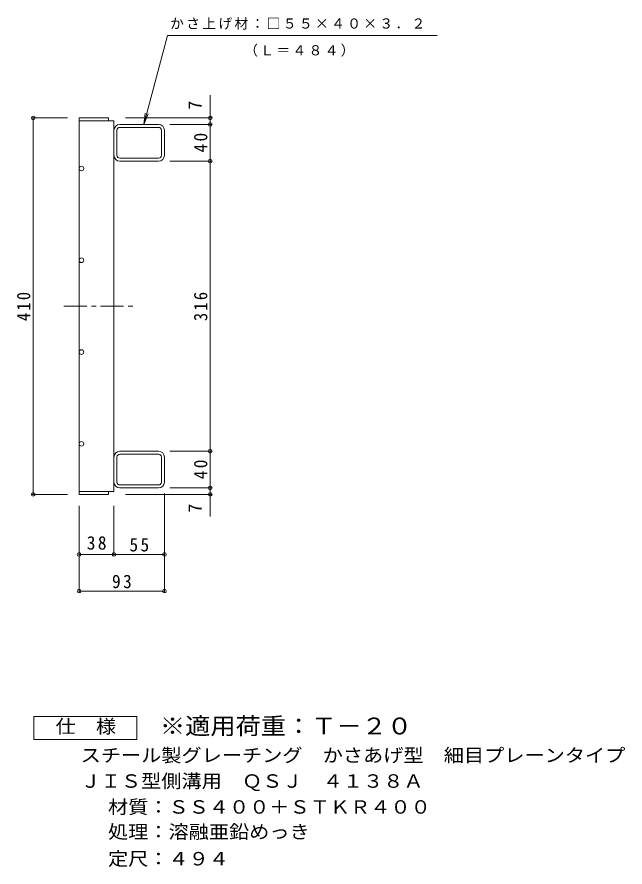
# Model space of a CAD drawing. Units: millimetres, scale not verified. Extents: x -711 to 892, y -689 to 483.
# Drawn here: x 229 to 892, y -504 to 422 of the extents above; entities that cross this region are included whole.
import ezdxf
from ezdxf.enums import TextEntityAlignment as Align

# ---------------------------------------------------------------- set-up
doc = ezdxf.new("R2010")
doc.units = ezdxf.units.MM
doc.header["$LTSCALE"] = 5
doc.header["$PDMODE"] = 32
doc.header["$PDSIZE"] = 4
doc.linetypes.add('CHAIN1', pattern=[8, 5, -1, 1, -1])
for name, color, linetype, lineweight in [('1-1_1-1ﾚｲﾔ', 2, 'Continuous', 9), ('1-2_1-2ﾚｲﾔ', 3, 'Continuous', 9), ('1-4_1-4ﾚｲﾔ', 7, 'Continuous', 9), ('1-5_1-5ﾚｲﾔ', 7, 'Continuous', 9), ('F-4_F-4ﾚｲﾔ', 2, 'Continuous', 9)]:
    doc.layers.add(name, color=color, linetype=linetype, lineweight=lineweight)
doc.layers.add('F-5_F-5ﾚｲﾔ', color=3, linetype='Continuous')
doc.styles.add('ＭＳ ゴシック', font='')
doc.styles.get('ＭＳ ゴシック').set_extended_font_data('MS Gothic')

msp = doc.modelspace()

# ---------------------------------------------------------------- linework, layer by layer
at = {"layer": '1-1_1-1ﾚｲﾔ'}
for p, q in [((337.902, 270.954), (337.902, 298.154)), ((383.302, 301.354), (341.102, 301.354)), ((383.302, 304.554), (341.103, 304.554)), ((386.502, 270.954), (386.502, 298.154)), ((389.702, 270.954), (389.702, 298.154)), ((341.103, 267.754), (383.302, 267.754)), ((383.302, 264.554), (341.103, 264.554)), ((383.302, -51.446), (341.103, -51.446)), ((341.103, -54.646), (383.302, -54.646)), ((337.902, -57.846), (337.902, -85.046)), ((386.502, -57.846), (386.502, -85.046)), ((389.702, -57.846), (389.702, -85.046)), ((383.302, -88.246), (341.102, -88.246)), ((383.302, -91.446), (341.103, -91.446))]:
    msp.add_line(p, q, dxfattribs=at)
for centre, radius, start, end in [((341.103, 298.154), 6.4, 90, 180), ((341.102, 298.154), 3.2, 90, 180), ((383.302, 298.154), 6.4, 0, 90), ((383.302, 298.154), 3.2, 0, 90), ((341.103, 270.954), 6.4, 180, 270), ((341.103, 270.954), 3.2, 180, 270), ((383.302, 270.954), 6.4, 270, 0), ((383.302, 270.954), 3.2, 270, 0), ((341.103, -57.846), 6.4, 90, 180), ((341.103, -57.846), 3.2, 90, 180), ((383.302, -57.846), 6.4, 0, 90), ((383.302, -57.846), 3.2, 0, 90), ((341.103, -85.046), 6.4, 180, 270), ((341.102, -85.046), 3.2, 180, 270), ((383.302, -85.046), 3.2, 270, 0), ((383.302, -85.046), 6.4, 270, 0)]:
    msp.add_arc(centre, radius, start, end, dxfattribs=at)
at = {"layer": '1-2_1-2ﾚｲﾔ'}
for p, q in [((296.703, 311.554), (296.703, -98.446)), ((296.703, -95.446), (334.703, -95.446)), ((296.703, -98.446), (328.703, -98.446)), ((328.703, -95.446), (328.703, -98.446))]:
    msp.add_line(p, q, dxfattribs=at)
at = {"layer": '1-2_1-2ﾚｲﾔ', "linetype": 'CHAIN1'}
msp.add_line((280.183, 106.554), (357.893, 106.554), dxfattribs=at)
at = {"layer": '1-2_1-2ﾚｲﾔ'}
for points in [[(296.703, 311.554), (328.703, 311.554), (328.703, 308.554)], [(296.703, 308.554), (334.703, 308.554), (334.703, -95.446)]]:
    msp.add_lwpolyline(points, dxfattribs=at)
for centre in [(299.203, 256.553), (299.203, 156.553), (299.203, 56.553), (299.203, -43.447)]:
    msp.add_circle(centre, 2.5, dxfattribs=at)
at = {"layer": '1-4_1-4ﾚｲﾔ'}
for p, q in [((439.702, -122.627), (439.702, 336.278)), ((284.203, 311.554), (245.203, 311.554)), ((246.703, -98.446), (246.703, 311.554)), ((347.203, 311.554), (441.202, 311.554)), ((395.802, 304.554), (441.202, 304.554)), ((395.802, 264.554), (441.202, 264.554)), ((395.802, -51.446), (441.202, -51.446)), ((395.802, -91.446), (441.202, -91.446)), ((284.203, -98.446), (245.203, -98.446)), ((347.203, -98.446), (441.202, -98.446)), ((389.702, -97.546), (389.702, -205.352)), ((296.703, -110.946), (296.703, -205.352)), ((334.703, -110.946), (334.703, -165.352)), ((296.703, -163.852), (389.702, -163.852)), ((296.703, -203.852), (389.702, -203.852))]:
    msp.add_line(p, q, dxfattribs=at)
for p in [(246.703, 311.554), (439.702, 311.554), (439.702, 304.554), (439.702, 264.554), (439.702, -51.446), (439.702, -91.446), (246.703, -98.446), (439.702, -98.446), (296.703, -163.852), (334.703, -163.852), (389.702, -163.852), (296.703, -203.852), (389.702, -203.852)]:
    msp.add_point(p, dxfattribs=at)
at = {"layer": '1-5_1-5ﾚｲﾔ'}
for q in [(368.834, 316.947), (371.986, 316.102)]:
    msp.add_line((367.203, 304.554), q, dxfattribs=at)
msp.add_lwpolyline([(367.203, 304.554), (393.194, 401.554), (686.901, 401.554)], dxfattribs=at)
at = {"layer": 'F-4_F-4ﾚｲﾔ'}
msp.add_lwpolyline([(247.297, -365.473), (247.297, -340.473), (359.797, -340.473), (359.797, -365.473)], close=True, dxfattribs=at)

# ---------------------------------------------------------------- texts
at = {"layer": '1-4_1-4ﾚｲﾔ', "color": 2, "style": 'ＭＳ ゴシック'}
for p in [(434.702, 320.437), (434.702, -118.479)]:
    msp.add_text('7', height=14.66, rotation=90, dxfattribs=at).set_placement(p, align=Align.BOTTOM_LEFT)
at = {"layer": '1-4_1-4ﾚｲﾔ', "color": 2, "char_height": 14.66, "attachment_point": 7, "rotation": 90, "style": 'ＭＳ ゴシック'}
for s, insert in [('\\T1.27;\\W0.95;40', (436.702, 273.929)), ('\\T1.27;\\W0.9;410', (243.703, 90.304)), ('\\T1.27;\\W0.9;316', (436.702, 90.304)), ('\\T1.27;\\W0.95;40', (436.702, -82.071))]:
    msp.add_mtext(s, dxfattribs=dict(at, insert=insert))
at = {"layer": '1-4_1-4ﾚｲﾔ', "color": 2, "char_height": 14.66, "attachment_point": 7, "style": 'ＭＳ ゴシック'}
for s, insert in [('\\T1.27;\\W0.95;38', (305.078, -158.852)), ('\\T1.27;\\W0.95;55', (351.577, -160.851)), ('\\T1.27;\\W0.95;93', (332.578, -200.852))]:
    msp.add_mtext(s, dxfattribs=dict(at, insert=insert))
at = {"layer": '1-5_1-5ﾚｲﾔ', "char_height": 11, "attachment_point": 7, "style": 'ＭＳ ゴシック'}
for s, insert in [('\\T1.17;かさ上げ材：□５５×４０×３．２', (395.936, 407.787)), ('\\T1.17;（Ｌ＝４８４）', (476.646, 378.368))]:
    msp.add_mtext(s, dxfattribs=dict(at, insert=insert))
at = {"layer": 'F-4_F-4ﾚｲﾔ', "style": 'ＭＳ ゴシック', "width": 1.1}
for s, p in [('仕\u3000様', (271.047, -362.973)), ('スチール製グレーチング\u3000かさあげ型\u3000細目プレーンタイプ', (298.342, -394.433)), ('ＪＩＳ型側溝用\u3000ＱＳＪ\u3000４１３８Ａ', (298.342, -422.482)), ('材質：ＳＳ４００＋ＳＴＫＲ４００', (328.198, -450.712)), ('処理：溶融亜鉛めっき', (328.198, -477.751)), ('定尺：４９４', (328.197, -507.108))]:
    msp.add_text(s, height=14.66, dxfattribs=at).set_placement(p, align=Align.BOTTOM_LEFT)
at = {"layer": 'F-5_F-5ﾚｲﾔ', "style": 'ＭＳ ゴシック', "width": 1.1}
msp.add_text('※適用荷重：Ｔ－２０', height=18.33, dxfattribs=at).set_placement((384.797, -365.473), align=Align.BOTTOM_LEFT)

doc.saveas('drawing.dxf')
